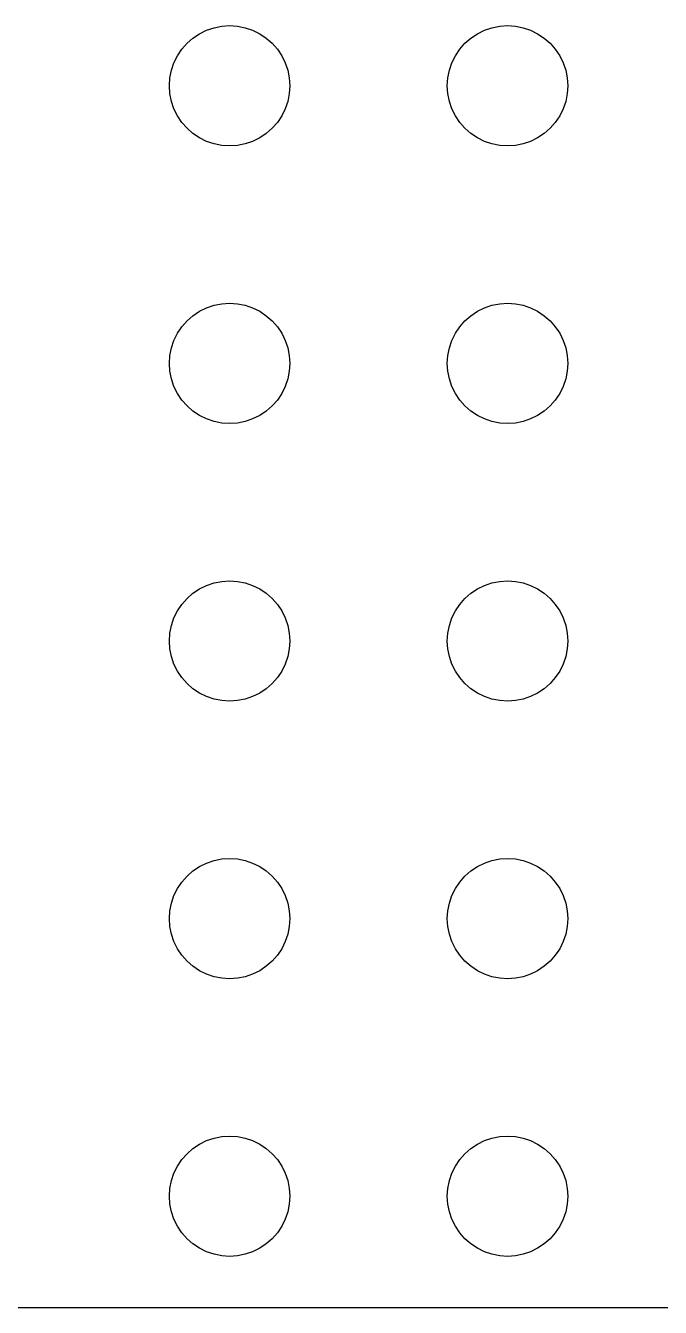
# Model space of a CAD drawing. Header units: metres. Extents: x -149 to 149, y -149 to 149.
# Drawn here: x -108.5 to -74.3, y -148.5 to -79.2 of the extents above; entities that cross this region are included whole.
import ezdxf

# ---------------------------------------------------------------- set-up
doc = ezdxf.new("R2010")
doc.units = ezdxf.units.M

msp = doc.modelspace()

# ---------------------------------------------------------------- linework, layer by layer
for p, q in [((-99.125, -79.6854), (-98.7437, -79.4974)), ((-98.7437, -79.4974), (-98.3412, -79.3607)), ((-98.3412, -79.3607), (-97.9242, -79.2778)), ((-97.9242, -79.2778), (-97.5, -79.25)), ((-97.5, -79.25), (-97.0758, -79.2778)), ((-97.0758, -79.2778), (-96.6588, -79.3607)), ((-96.6588, -79.3607), (-96.2563, -79.4974)), ((-96.2563, -79.4974), (-95.875, -79.6854)), ((-84.125, -79.6854), (-83.7437, -79.4974)), ((-83.7437, -79.4974), (-83.3412, -79.3607)), ((-83.3412, -79.3607), (-82.9242, -79.2778)), ((-82.9242, -79.2778), (-82.5, -79.25)), ((-82.5, -79.25), (-82.0758, -79.2778)), ((-82.0758, -79.2778), (-81.6588, -79.3607)), ((-81.6588, -79.3607), (-81.2563, -79.4974)), ((-81.2563, -79.4974), (-80.875, -79.6854)), ((-100.078, -80.5215), (-99.7981, -80.2019)), ((-99.7981, -80.2019), (-99.4785, -79.9216)), ((-99.4785, -79.9216), (-99.125, -79.6854)), ((-95.875, -79.6854), (-95.5215, -79.9216)), ((-95.5215, -79.9216), (-95.2019, -80.2019)), ((-95.2019, -80.2019), (-94.9216, -80.5215)), ((-85.0784, -80.5215), (-84.7981, -80.2019)), ((-84.7981, -80.2019), (-84.4785, -79.9216)), ((-84.4785, -79.9216), (-84.125, -79.6854)), ((-80.875, -79.6854), (-80.5215, -79.9216)), ((-80.5215, -79.9216), (-80.2019, -80.2019)), ((-80.2019, -80.2019), (-79.9216, -80.5215)), ((-100.503, -81.2563), (-100.315, -80.875)), ((-100.315, -80.875), (-100.078, -80.5215)), ((-94.9216, -80.5215), (-94.6854, -80.875)), ((-94.6854, -80.875), (-94.4974, -81.2563)), ((-85.5026, -81.2563), (-85.3146, -80.875)), ((-85.3146, -80.875), (-85.0784, -80.5215)), ((-79.9216, -80.5215), (-79.6854, -80.875)), ((-79.6854, -80.875), (-79.4974, -81.2563)), ((-100.722, -82.0758), (-100.639, -81.6588)), ((-100.639, -81.6588), (-100.503, -81.2563)), ((-94.4974, -81.2563), (-94.3607, -81.6588)), ((-94.3607, -81.6588), (-94.2778, -82.0758)), ((-85.7222, -82.0758), (-85.6393, -81.6588)), ((-85.6393, -81.6588), (-85.5026, -81.2563)), ((-79.4974, -81.2563), (-79.3607, -81.6588)), ((-79.3607, -81.6588), (-79.2778, -82.0758)), ((-100.75, -82.5), (-100.722, -82.0758)), ((-94.2778, -82.0758), (-94.25, -82.5)), ((-85.75, -82.5), (-85.7222, -82.0758)), ((-79.2778, -82.0758), (-79.25, -82.5)), ((-100.722, -82.9242), (-100.75, -82.5)), ((-100.639, -83.3412), (-100.722, -82.9242)), ((-94.2778, -82.9242), (-94.3607, -83.3412)), ((-94.25, -82.5), (-94.2778, -82.9242)), ((-85.7222, -82.9242), (-85.75, -82.5)), ((-85.6393, -83.3412), (-85.7222, -82.9242)), ((-79.2778, -82.9242), (-79.3607, -83.3412)), ((-79.25, -82.5), (-79.2778, -82.9242)), ((-100.503, -83.7437), (-100.639, -83.3412)), ((-100.315, -84.125), (-100.503, -83.7437)), ((-94.4974, -83.7437), (-94.6854, -84.125)), ((-94.3607, -83.3412), (-94.4974, -83.7437)), ((-85.5026, -83.7437), (-85.6393, -83.3412)), ((-85.3146, -84.125), (-85.5026, -83.7437)), ((-79.4974, -83.7437), (-79.6854, -84.125)), ((-79.3607, -83.3412), (-79.4974, -83.7437)), ((-100.078, -84.4785), (-100.315, -84.125)), ((-99.7981, -84.7981), (-100.078, -84.4785)), ((-94.9216, -84.4785), (-95.2019, -84.7981)), ((-94.6854, -84.125), (-94.9216, -84.4785)), ((-85.0784, -84.4785), (-85.3146, -84.125)), ((-84.7981, -84.7981), (-85.0784, -84.4785)), ((-79.9216, -84.4785), (-80.2019, -84.7981)), ((-79.6854, -84.125), (-79.9216, -84.4785)), ((-99.4785, -85.0784), (-99.7981, -84.7981)), ((-99.125, -85.3146), (-99.4785, -85.0784)), ((-95.5215, -85.0784), (-95.875, -85.3146)), ((-95.2019, -84.7981), (-95.5215, -85.0784)), ((-84.4785, -85.0784), (-84.7981, -84.7981)), ((-84.125, -85.3146), (-84.4785, -85.0784)), ((-80.5215, -85.0784), (-80.875, -85.3146)), ((-80.2019, -84.7981), (-80.5215, -85.0784)), ((-98.7437, -85.5026), (-99.125, -85.3146)), ((-98.3412, -85.6393), (-98.7437, -85.5026)), ((-97.9242, -85.7222), (-98.3412, -85.6393)), ((-97.5, -85.75), (-97.9242, -85.7222)), ((-97.0758, -85.7222), (-97.5, -85.75)), ((-96.6588, -85.6393), (-97.0758, -85.7222)), ((-96.2563, -85.5026), (-96.6588, -85.6393)), ((-95.875, -85.3146), (-96.2563, -85.5026)), ((-83.7437, -85.5026), (-84.125, -85.3146)), ((-83.3412, -85.6393), (-83.7437, -85.5026)), ((-82.9242, -85.7222), (-83.3412, -85.6393)), ((-82.5, -85.75), (-82.9242, -85.7222)), ((-82.0758, -85.7222), (-82.5, -85.75)), ((-81.6588, -85.6393), (-82.0758, -85.7222)), ((-81.2563, -85.5026), (-81.6588, -85.6393)), ((-80.875, -85.3146), (-81.2563, -85.5026)), ((-99.4785, -94.9216), (-99.125, -94.6854)), ((-99.125, -94.6854), (-98.7437, -94.4974)), ((-98.7437, -94.4974), (-98.3412, -94.3607)), ((-98.3412, -94.3607), (-97.9242, -94.2778)), ((-97.9242, -94.2778), (-97.5, -94.25)), ((-97.5, -94.25), (-97.0758, -94.2778)), ((-97.0758, -94.2778), (-96.6588, -94.3607)), ((-96.6588, -94.3607), (-96.2563, -94.4974)), ((-96.2563, -94.4974), (-95.875, -94.6854)), ((-95.875, -94.6854), (-95.5215, -94.9216)), ((-84.4785, -94.9216), (-84.125, -94.6854)), ((-84.125, -94.6854), (-83.7437, -94.4974)), ((-83.7437, -94.4974), (-83.3412, -94.3607)), ((-83.3412, -94.3607), (-82.9242, -94.2778)), ((-82.9242, -94.2778), (-82.5, -94.25)), ((-82.5, -94.25), (-82.0758, -94.2778)), ((-82.0758, -94.2778), (-81.6588, -94.3607)), ((-81.6588, -94.3607), (-81.2563, -94.4974)), ((-81.2563, -94.4974), (-80.875, -94.6854)), ((-80.875, -94.6854), (-80.5215, -94.9216)), ((-100.315, -95.875), (-100.078, -95.5215)), ((-100.078, -95.5215), (-99.7981, -95.2019)), ((-99.7981, -95.2019), (-99.4785, -94.9216)), ((-95.5215, -94.9216), (-95.2019, -95.2019)), ((-95.2019, -95.2019), (-94.9216, -95.5215)), ((-94.9216, -95.5215), (-94.6854, -95.875)), ((-85.3146, -95.875), (-85.0784, -95.5215)), ((-85.0784, -95.5215), (-84.7981, -95.2019)), ((-84.7981, -95.2019), (-84.4785, -94.9216)), ((-80.5215, -94.9216), (-80.2019, -95.2019)), ((-80.2019, -95.2019), (-79.9216, -95.5215)), ((-79.9216, -95.5215), (-79.6854, -95.875)), ((-100.639, -96.6588), (-100.503, -96.2563)), ((-100.503, -96.2563), (-100.315, -95.875)), ((-94.6854, -95.875), (-94.4974, -96.2563)), ((-94.4974, -96.2563), (-94.3607, -96.6588)), ((-85.6393, -96.6588), (-85.5026, -96.2563)), ((-85.5026, -96.2563), (-85.3146, -95.875)), ((-79.6854, -95.875), (-79.4974, -96.2563)), ((-79.4974, -96.2563), (-79.3607, -96.6588)), ((-100.722, -97.0758), (-100.639, -96.6588)), ((-94.3607, -96.6588), (-94.2778, -97.0758)), ((-85.7222, -97.0758), (-85.6393, -96.6588)), ((-79.3607, -96.6588), (-79.2778, -97.0758)), ((-100.75, -97.5), (-100.722, -97.0758)), ((-100.722, -97.9242), (-100.75, -97.5)), ((-94.2778, -97.0758), (-94.25, -97.5)), ((-94.25, -97.5), (-94.2778, -97.9242)), ((-85.75, -97.5), (-85.7222, -97.0758)), ((-85.7222, -97.9242), (-85.75, -97.5)), ((-79.2778, -97.0758), (-79.25, -97.5)), ((-79.25, -97.5), (-79.2778, -97.9242)), ((-100.639, -98.3412), (-100.722, -97.9242)), ((-100.503, -98.7437), (-100.639, -98.3412)), ((-94.3607, -98.3412), (-94.4974, -98.7437)), ((-94.2778, -97.9242), (-94.3607, -98.3412)), ((-85.6393, -98.3412), (-85.7222, -97.9242)), ((-85.5026, -98.7437), (-85.6393, -98.3412)), ((-79.3607, -98.3412), (-79.4974, -98.7437)), ((-79.2778, -97.9242), (-79.3607, -98.3412)), ((-100.315, -99.125), (-100.503, -98.7437)), ((-94.4974, -98.7437), (-94.6854, -99.125)), ((-85.3146, -99.125), (-85.5026, -98.7437)), ((-79.4974, -98.7437), (-79.6854, -99.125)), ((-100.078, -99.4785), (-100.315, -99.125)), ((-99.7981, -99.7981), (-100.078, -99.4785)), ((-94.9216, -99.4785), (-95.2019, -99.7981)), ((-94.6854, -99.125), (-94.9216, -99.4785)), ((-85.0784, -99.4785), (-85.3146, -99.125)), ((-84.7981, -99.7981), (-85.0784, -99.4785)), ((-79.9216, -99.4785), (-80.2019, -99.7981)), ((-79.6854, -99.125), (-79.9216, -99.4785)), ((-99.4785, -100.078), (-99.7981, -99.7981)), ((-99.125, -100.315), (-99.4785, -100.078)), ((-98.7437, -100.503), (-99.125, -100.315)), ((-95.875, -100.315), (-96.2563, -100.503)), ((-95.5215, -100.078), (-95.875, -100.315)), ((-95.2019, -99.7981), (-95.5215, -100.078)), ((-84.4785, -100.078), (-84.7981, -99.7981)), ((-84.125, -100.315), (-84.4785, -100.078)), ((-83.7437, -100.503), (-84.125, -100.315)), ((-80.875, -100.315), (-81.2563, -100.503)), ((-80.5215, -100.078), (-80.875, -100.315)), ((-80.2019, -99.7981), (-80.5215, -100.078)), ((-98.3412, -100.639), (-98.7437, -100.503)), ((-97.9242, -100.722), (-98.3412, -100.639)), ((-97.5, -100.75), (-97.9242, -100.722)), ((-97.0758, -100.722), (-97.5, -100.75)), ((-96.6588, -100.639), (-97.0758, -100.722)), ((-96.2563, -100.503), (-96.6588, -100.639)), ((-83.3412, -100.639), (-83.7437, -100.503)), ((-82.9242, -100.722), (-83.3412, -100.639)), ((-82.5, -100.75), (-82.9242, -100.722)), ((-82.0758, -100.722), (-82.5, -100.75)), ((-81.6588, -100.639), (-82.0758, -100.722)), ((-81.2563, -100.503), (-81.6588, -100.639)), ((-98.7437, -109.497), (-98.3412, -109.361)), ((-98.3412, -109.361), (-97.9242, -109.278)), ((-97.9242, -109.278), (-97.5, -109.25)), ((-97.5, -109.25), (-97.0758, -109.278)), ((-97.0758, -109.278), (-96.6588, -109.361)), ((-96.6588, -109.361), (-96.2563, -109.497)), ((-83.7437, -109.497), (-83.3412, -109.361)), ((-83.3412, -109.361), (-82.9242, -109.278)), ((-82.9242, -109.278), (-82.5, -109.25)), ((-82.5, -109.25), (-82.0758, -109.278)), ((-82.0758, -109.278), (-81.6588, -109.361)), ((-81.6588, -109.361), (-81.2563, -109.497)), ((-99.7981, -110.202), (-99.4785, -109.922)), ((-99.4785, -109.922), (-99.125, -109.685)), ((-99.125, -109.685), (-98.7437, -109.497)), ((-96.2563, -109.497), (-95.875, -109.685)), ((-95.875, -109.685), (-95.5215, -109.922)), ((-95.5215, -109.922), (-95.2019, -110.202)), ((-84.7981, -110.202), (-84.4785, -109.922)), ((-84.4785, -109.922), (-84.125, -109.685)), ((-84.125, -109.685), (-83.7437, -109.497)), ((-81.2563, -109.497), (-80.875, -109.685)), ((-80.875, -109.685), (-80.5215, -109.922)), ((-80.5215, -109.922), (-80.2019, -110.202)), ((-100.315, -110.875), (-100.078, -110.522)), ((-100.078, -110.522), (-99.7981, -110.202)), ((-95.2019, -110.202), (-94.9216, -110.522)), ((-94.9216, -110.522), (-94.6854, -110.875)), ((-85.3146, -110.875), (-85.0784, -110.522)), ((-85.0784, -110.522), (-84.7981, -110.202)), ((-80.2019, -110.202), (-79.9216, -110.522)), ((-79.9216, -110.522), (-79.6854, -110.875)), ((-100.639, -111.659), (-100.503, -111.256)), ((-100.503, -111.256), (-100.315, -110.875)), ((-94.6854, -110.875), (-94.4974, -111.256)), ((-94.4974, -111.256), (-94.3607, -111.659)), ((-85.6393, -111.659), (-85.5026, -111.256)), ((-85.5026, -111.256), (-85.3146, -110.875)), ((-79.6854, -110.875), (-79.4974, -111.256)), ((-79.4974, -111.256), (-79.3607, -111.659)), ((-100.75, -112.5), (-100.722, -112.076)), ((-100.722, -112.076), (-100.639, -111.659)), ((-94.3607, -111.659), (-94.2778, -112.076)), ((-94.2778, -112.076), (-94.25, -112.5)), ((-85.75, -112.5), (-85.7222, -112.076)), ((-85.7222, -112.076), (-85.6393, -111.659)), ((-79.3607, -111.659), (-79.2778, -112.076)), ((-79.2778, -112.076), (-79.25, -112.5)), ((-100.722, -112.924), (-100.75, -112.5)), ((-94.25, -112.5), (-94.2778, -112.924)), ((-85.7222, -112.924), (-85.75, -112.5)), ((-79.25, -112.5), (-79.2778, -112.924)), ((-100.639, -113.341), (-100.722, -112.924)), ((-100.503, -113.744), (-100.639, -113.341)), ((-94.3607, -113.341), (-94.4974, -113.744)), ((-94.2778, -112.924), (-94.3607, -113.341)), ((-85.6393, -113.341), (-85.7222, -112.924)), ((-85.5026, -113.744), (-85.6393, -113.341)), ((-79.3607, -113.341), (-79.4974, -113.744)), ((-79.2778, -112.924), (-79.3607, -113.341)), ((-100.315, -114.125), (-100.503, -113.744)), ((-100.078, -114.478), (-100.315, -114.125)), ((-94.6854, -114.125), (-94.9216, -114.478)), ((-94.4974, -113.744), (-94.6854, -114.125)), ((-85.3146, -114.125), (-85.5026, -113.744)), ((-85.0784, -114.478), (-85.3146, -114.125)), ((-79.6854, -114.125), (-79.9216, -114.478)), ((-79.4974, -113.744), (-79.6854, -114.125)), ((-99.7981, -114.798), (-100.078, -114.478)), ((-99.4785, -115.078), (-99.7981, -114.798)), ((-95.2019, -114.798), (-95.5215, -115.078)), ((-94.9216, -114.478), (-95.2019, -114.798)), ((-84.7981, -114.798), (-85.0784, -114.478)), ((-84.4785, -115.078), (-84.7981, -114.798)), ((-80.2019, -114.798), (-80.5215, -115.078)), ((-79.9216, -114.478), (-80.2019, -114.798)), ((-99.125, -115.315), (-99.4785, -115.078)), ((-98.7437, -115.503), (-99.125, -115.315)), ((-98.3412, -115.639), (-98.7437, -115.503)), ((-97.9242, -115.722), (-98.3412, -115.639)), ((-96.6588, -115.639), (-97.0758, -115.722)), ((-96.2563, -115.503), (-96.6588, -115.639)), ((-95.875, -115.315), (-96.2563, -115.503)), ((-95.5215, -115.078), (-95.875, -115.315)), ((-84.125, -115.315), (-84.4785, -115.078)), ((-83.7437, -115.503), (-84.125, -115.315)), ((-83.3412, -115.639), (-83.7437, -115.503)), ((-82.9242, -115.722), (-83.3412, -115.639)), ((-81.6588, -115.639), (-82.0758, -115.722)), ((-81.2563, -115.503), (-81.6588, -115.639)), ((-80.875, -115.315), (-81.2563, -115.503)), ((-80.5215, -115.078), (-80.875, -115.315)), ((-97.5, -115.75), (-97.9242, -115.722)), ((-97.0758, -115.722), (-97.5, -115.75)), ((-82.5, -115.75), (-82.9242, -115.722)), ((-82.0758, -115.722), (-82.5, -115.75)), ((-99.125, -124.685), (-98.7437, -124.497)), ((-98.7437, -124.497), (-98.3412, -124.361)), ((-98.3412, -124.361), (-97.9242, -124.278)), ((-97.9242, -124.278), (-97.5, -124.25)), ((-97.5, -124.25), (-97.0758, -124.278)), ((-97.0758, -124.278), (-96.6588, -124.361)), ((-96.6588, -124.361), (-96.2563, -124.497)), ((-96.2563, -124.497), (-95.875, -124.685)), ((-84.125, -124.685), (-83.7437, -124.497)), ((-83.7437, -124.497), (-83.3412, -124.361)), ((-83.3412, -124.361), (-82.9242, -124.278)), ((-82.9242, -124.278), (-82.5, -124.25)), ((-82.5, -124.25), (-82.0758, -124.278)), ((-82.0758, -124.278), (-81.6588, -124.361)), ((-81.6588, -124.361), (-81.2563, -124.497)), ((-81.2563, -124.497), (-80.875, -124.685)), ((-100.078, -125.522), (-99.7981, -125.202)), ((-99.7981, -125.202), (-99.4785, -124.922)), ((-99.4785, -124.922), (-99.125, -124.685)), ((-95.875, -124.685), (-95.5215, -124.922)), ((-95.5215, -124.922), (-95.2019, -125.202)), ((-95.2019, -125.202), (-94.9216, -125.522)), ((-85.0784, -125.522), (-84.7981, -125.202)), ((-84.7981, -125.202), (-84.4785, -124.922)), ((-84.4785, -124.922), (-84.125, -124.685)), ((-80.875, -124.685), (-80.5215, -124.922)), ((-80.5215, -124.922), (-80.2019, -125.202)), ((-80.2019, -125.202), (-79.9216, -125.522)), ((-100.503, -126.256), (-100.315, -125.875)), ((-100.315, -125.875), (-100.078, -125.522)), ((-94.9216, -125.522), (-94.6854, -125.875)), ((-94.6854, -125.875), (-94.4974, -126.256)), ((-85.5026, -126.256), (-85.3146, -125.875)), ((-85.3146, -125.875), (-85.0784, -125.522)), ((-79.9216, -125.522), (-79.6854, -125.875)), ((-79.6854, -125.875), (-79.4974, -126.256)), ((-100.722, -127.076), (-100.639, -126.659)), ((-100.639, -126.659), (-100.503, -126.256)), ((-94.4974, -126.256), (-94.3607, -126.659)), ((-94.3607, -126.659), (-94.2778, -127.076)), ((-85.7222, -127.076), (-85.6393, -126.659)), ((-85.6393, -126.659), (-85.5026, -126.256)), ((-79.4974, -126.256), (-79.3607, -126.659)), ((-79.3607, -126.659), (-79.2778, -127.076)), ((-100.75, -127.5), (-100.722, -127.076)), ((-94.2778, -127.076), (-94.25, -127.5)), ((-85.75, -127.5), (-85.7222, -127.076)), ((-79.2778, -127.076), (-79.25, -127.5)), ((-100.722, -127.924), (-100.75, -127.5)), ((-100.639, -128.341), (-100.722, -127.924)), ((-94.2778, -127.924), (-94.3607, -128.341)), ((-94.25, -127.5), (-94.2778, -127.924)), ((-85.7222, -127.924), (-85.75, -127.5)), ((-85.6393, -128.341), (-85.7222, -127.924)), ((-79.2778, -127.924), (-79.3607, -128.341)), ((-79.25, -127.5), (-79.2778, -127.924)), ((-100.503, -128.744), (-100.639, -128.341)), ((-100.315, -129.125), (-100.503, -128.744)), ((-94.4974, -128.744), (-94.6854, -129.125)), ((-94.3607, -128.341), (-94.4974, -128.744)), ((-85.5026, -128.744), (-85.6393, -128.341)), ((-85.3146, -129.125), (-85.5026, -128.744)), ((-79.4974, -128.744), (-79.6854, -129.125)), ((-79.3607, -128.341), (-79.4974, -128.744)), ((-100.078, -129.478), (-100.315, -129.125)), ((-99.7981, -129.798), (-100.078, -129.478)), ((-94.9216, -129.478), (-95.2019, -129.798)), ((-94.6854, -129.125), (-94.9216, -129.478)), ((-85.0784, -129.478), (-85.3146, -129.125)), ((-84.7981, -129.798), (-85.0784, -129.478)), ((-79.9216, -129.478), (-80.2019, -129.798)), ((-79.6854, -129.125), (-79.9216, -129.478)), ((-99.4785, -130.078), (-99.7981, -129.798)), ((-99.125, -130.315), (-99.4785, -130.078)), ((-95.5215, -130.078), (-95.875, -130.315)), ((-95.2019, -129.798), (-95.5215, -130.078)), ((-84.4785, -130.078), (-84.7981, -129.798)), ((-84.125, -130.315), (-84.4785, -130.078)), ((-80.5215, -130.078), (-80.875, -130.315)), ((-80.2019, -129.798), (-80.5215, -130.078)), ((-98.7437, -130.503), (-99.125, -130.315)), ((-98.3412, -130.639), (-98.7437, -130.503)), ((-97.9242, -130.722), (-98.3412, -130.639)), ((-97.5, -130.75), (-97.9242, -130.722)), ((-97.0758, -130.722), (-97.5, -130.75)), ((-96.6588, -130.639), (-97.0758, -130.722)), ((-96.2563, -130.503), (-96.6588, -130.639)), ((-95.875, -130.315), (-96.2563, -130.503)), ((-83.7437, -130.503), (-84.125, -130.315)), ((-83.3412, -130.639), (-83.7437, -130.503)), ((-82.9242, -130.722), (-83.3412, -130.639)), ((-82.5, -130.75), (-82.9242, -130.722)), ((-82.0758, -130.722), (-82.5, -130.75)), ((-81.6588, -130.639), (-82.0758, -130.722)), ((-81.2563, -130.503), (-81.6588, -130.639)), ((-80.875, -130.315), (-81.2563, -130.503)), ((-99.4785, -139.922), (-99.125, -139.685)), ((-99.125, -139.685), (-98.7437, -139.497)), ((-98.7437, -139.497), (-98.3412, -139.361)), ((-98.3412, -139.361), (-97.9242, -139.278)), ((-97.9242, -139.278), (-97.5, -139.25)), ((-97.5, -139.25), (-97.0758, -139.278)), ((-97.0758, -139.278), (-96.6588, -139.361)), ((-96.6588, -139.361), (-96.2563, -139.497)), ((-96.2563, -139.497), (-95.875, -139.685)), ((-95.875, -139.685), (-95.5215, -139.922)), ((-84.4785, -139.922), (-84.125, -139.685)), ((-84.125, -139.685), (-83.7437, -139.497)), ((-83.7437, -139.497), (-83.3412, -139.361)), ((-83.3412, -139.361), (-82.9242, -139.278)), ((-82.9242, -139.278), (-82.5, -139.25)), ((-82.5, -139.25), (-82.0758, -139.278)), ((-82.0758, -139.278), (-81.6588, -139.361)), ((-81.6588, -139.361), (-81.2563, -139.497)), ((-81.2563, -139.497), (-80.875, -139.685)), ((-80.875, -139.685), (-80.5215, -139.922)), ((-100.315, -140.875), (-100.078, -140.522)), ((-100.078, -140.522), (-99.7981, -140.202)), ((-99.7981, -140.202), (-99.4785, -139.922)), ((-95.5215, -139.922), (-95.2019, -140.202)), ((-95.2019, -140.202), (-94.9216, -140.522)), ((-94.9216, -140.522), (-94.6854, -140.875)), ((-85.3146, -140.875), (-85.0784, -140.522)), ((-85.0784, -140.522), (-84.7981, -140.202)), ((-84.7981, -140.202), (-84.4785, -139.922)), ((-80.5215, -139.922), (-80.2019, -140.202)), ((-80.2019, -140.202), (-79.9216, -140.522)), ((-79.9216, -140.522), (-79.6854, -140.875)), ((-100.639, -141.659), (-100.503, -141.256)), ((-100.503, -141.256), (-100.315, -140.875)), ((-94.6854, -140.875), (-94.4974, -141.256)), ((-94.4974, -141.256), (-94.3607, -141.659)), ((-85.6393, -141.659), (-85.5026, -141.256)), ((-85.5026, -141.256), (-85.3146, -140.875)), ((-79.6854, -140.875), (-79.4974, -141.256)), ((-79.4974, -141.256), (-79.3607, -141.659)), ((-100.722, -142.076), (-100.639, -141.659)), ((-94.3607, -141.659), (-94.2778, -142.076)), ((-85.7222, -142.076), (-85.6393, -141.659)), ((-79.3607, -141.659), (-79.2778, -142.076)), ((-100.75, -142.5), (-100.722, -142.076)), ((-100.722, -142.924), (-100.75, -142.5)), ((-94.2778, -142.076), (-94.25, -142.5)), ((-94.25, -142.5), (-94.2778, -142.924)), ((-85.75, -142.5), (-85.7222, -142.076)), ((-85.7222, -142.924), (-85.75, -142.5)), ((-79.2778, -142.076), (-79.25, -142.5)), ((-79.25, -142.5), (-79.2778, -142.924)), ((-100.639, -143.341), (-100.722, -142.924)), ((-100.503, -143.744), (-100.639, -143.341)), ((-94.3607, -143.341), (-94.4974, -143.744)), ((-94.2778, -142.924), (-94.3607, -143.341)), ((-85.6393, -143.341), (-85.7222, -142.924)), ((-85.5026, -143.744), (-85.6393, -143.341)), ((-79.3607, -143.341), (-79.4974, -143.744)), ((-79.2778, -142.924), (-79.3607, -143.341)), ((-100.315, -144.125), (-100.503, -143.744)), ((-94.4974, -143.744), (-94.6854, -144.125)), ((-85.3146, -144.125), (-85.5026, -143.744)), ((-79.4974, -143.744), (-79.6854, -144.125)), ((-100.078, -144.478), (-100.315, -144.125)), ((-99.7981, -144.798), (-100.078, -144.478)), ((-94.9216, -144.478), (-95.2019, -144.798)), ((-94.6854, -144.125), (-94.9216, -144.478)), ((-85.0784, -144.478), (-85.3146, -144.125)), ((-84.7981, -144.798), (-85.0784, -144.478)), ((-79.9216, -144.478), (-80.2019, -144.798)), ((-79.6854, -144.125), (-79.9216, -144.478)), ((-99.4785, -145.078), (-99.7981, -144.798)), ((-99.125, -145.315), (-99.4785, -145.078)), ((-98.7437, -145.503), (-99.125, -145.315)), ((-95.875, -145.315), (-96.2563, -145.503)), ((-95.5215, -145.078), (-95.875, -145.315)), ((-95.2019, -144.798), (-95.5215, -145.078)), ((-84.4785, -145.078), (-84.7981, -144.798)), ((-84.125, -145.315), (-84.4785, -145.078)), ((-83.7437, -145.503), (-84.125, -145.315)), ((-80.875, -145.315), (-81.2563, -145.503)), ((-80.5215, -145.078), (-80.875, -145.315)), ((-80.2019, -144.798), (-80.5215, -145.078)), ((-98.3412, -145.639), (-98.7437, -145.503)), ((-97.9242, -145.722), (-98.3412, -145.639)), ((-97.5, -145.75), (-97.9242, -145.722)), ((-97.0758, -145.722), (-97.5, -145.75)), ((-96.6588, -145.639), (-97.0758, -145.722)), ((-96.2563, -145.503), (-96.6588, -145.639)), ((-83.3412, -145.639), (-83.7437, -145.503)), ((-82.9242, -145.722), (-83.3412, -145.639)), ((-82.5, -145.75), (-82.9242, -145.722)), ((-82.0758, -145.722), (-82.5, -145.75)), ((-81.6588, -145.639), (-82.0758, -145.722)), ((-81.2563, -145.503), (-81.6588, -145.639)), ((-143.505, -148.505), (143.505, -148.505))]:
    msp.add_line(p, q)

doc.saveas('drawing.dxf')
